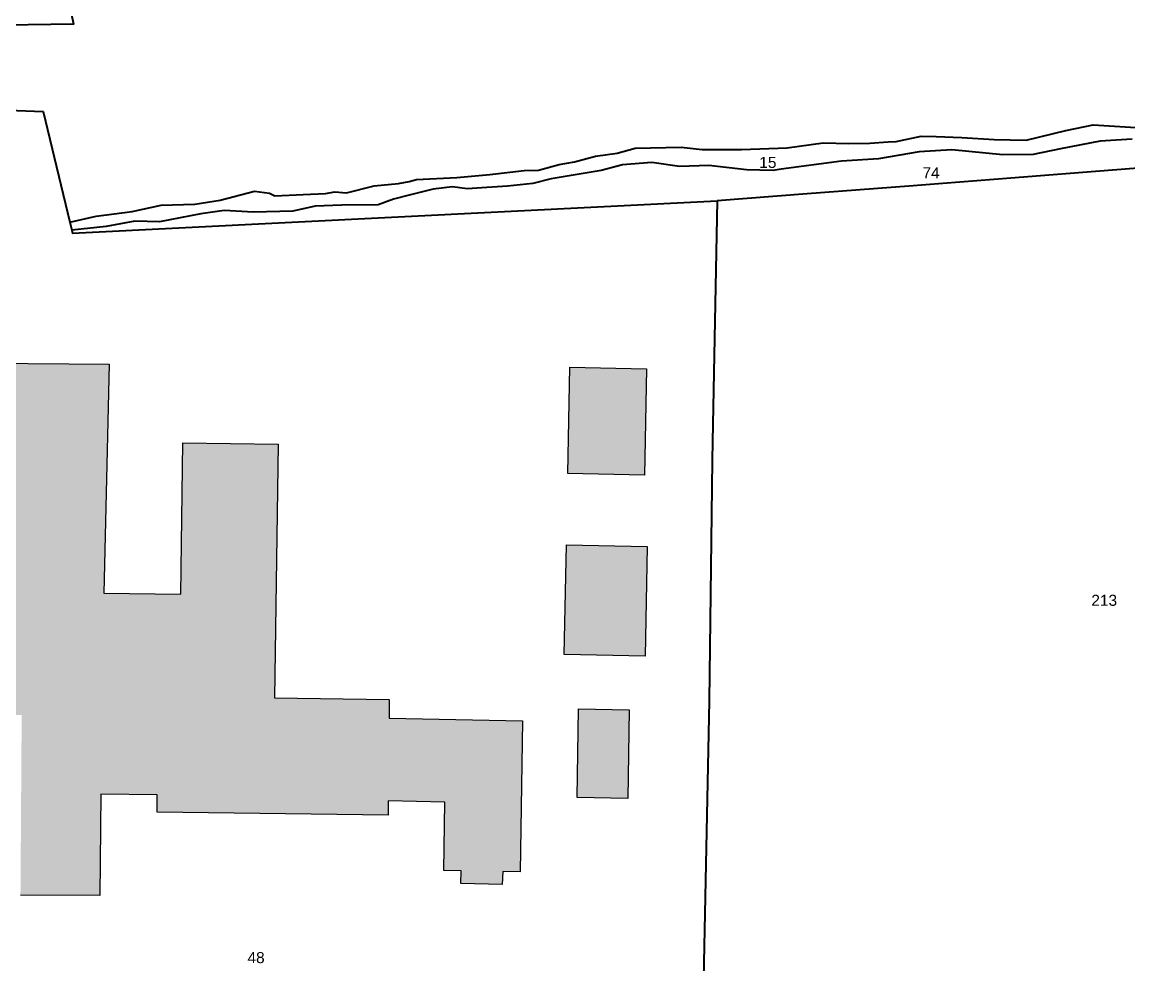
# Model space of a CAD drawing. Header units: metres. Extents: x 363857 to 365179, y 5807840 to 5809004.
# Drawn here: x 364227.2 to 364402.5, y 5808161.6 to 5808310.9 of the extents above; entities that cross this region are included whole.
import ezdxf

# ---------------------------------------------------------------- set-up
doc = ezdxf.new("R2010")
doc.units = ezdxf.units.M
doc.header["$LTSCALE"] = 0.5
doc.layers.add('Flurstücksgrenze', color=5, linetype='CONTINUOUS')
doc.layers.add('Stk.Gebäude', color=202, linetype='CONTINUOUS')
doc.styles.add('TA  11.0401.0000', font='Arial.ttf')

msp = doc.modelspace()

# ---------------------------------------------------------------- hatches: boundary and pattern name
at = {"layer": 'Stk.Gebäude', "lineweight": 18, "true_color": 0xffffff}
for points in [[(364303.231, 5808174.342), (364296.661, 5808174.503), (364296.722, 5808176.5), (364293.982, 5808176.534), (364294.146, 5808187.373), (364285.173, 5808187.55), (364285.16, 5808185.287), (364248.551, 5808185.767), (364248.569, 5808188.519), (364239.643, 5808188.638), (364239.478, 5808172.56), (364226.918, 5808172.662), (364227.109, 5808201.169), (364220.965, 5808201.268), (364220.971, 5808201.667), (364221.32, 5808201.662), (364221.695, 5808256.87), (364240.969, 5808256.704), (364240.122, 5808220.464), (364252.312, 5808220.304), (364252.631, 5808244.255), (364267.714, 5808244.028), (364267.173, 5808203.888), (364285.306, 5808203.643), (364285.318, 5808200.657), (364306.418, 5808200.254), (364306.041, 5808176.337), (364303.3, 5808176.388)], [(364313.614, 5808239.38), (364313.946, 5808256.217), (364326.093, 5808255.954), (364325.762, 5808239.115)], [(364313.036, 5808210.754), (364313.395, 5808228.115), (364326.174, 5808227.853), (364325.84, 5808210.491)], [(364315.083, 5808188.1), (364315.31, 5808202.121), (364323.327, 5808202.003), (364323.104, 5808187.97)]]:
    msp.add_hatch(color=7, dxfattribs=at).paths.add_polyline_path(points, flags=0)
at = {"layer": 'Stk.Gebäude', "lineweight": 18}
msp.add_hatch(color=11, dxfattribs=at).paths.add_polyline_path([(364303.231, 5808174.342), (364296.661, 5808174.503), (364296.722, 5808176.5), (364293.982, 5808176.534), (364294.146, 5808187.373), (364285.173, 5808187.55), (364285.16, 5808185.287), (364248.551, 5808185.767), (364248.569, 5808188.519), (364239.643, 5808188.638), (364239.478, 5808172.56), (364226.918, 5808172.662), (364227.109, 5808201.169), (364220.965, 5808201.268), (364220.971, 5808201.667), (364221.32, 5808201.662), (364221.695, 5808256.87), (364240.969, 5808256.704), (364240.122, 5808220.464), (364252.312, 5808220.304), (364252.631, 5808244.255), (364267.714, 5808244.028), (364267.173, 5808203.888), (364285.306, 5808203.643), (364285.318, 5808200.657), (364306.418, 5808200.254), (364306.041, 5808176.337), (364303.3, 5808176.388)], flags=0)
at = {"layer": 'Stk.Gebäude', "lineweight": 18, "true_color": 0xb3b3b3}
for points in [[(364313.614, 5808239.38), (364313.946, 5808256.217), (364326.093, 5808255.954), (364325.762, 5808239.115)], [(364313.036, 5808210.754), (364313.395, 5808228.115), (364326.174, 5808227.853), (364325.84, 5808210.491)]]:
    msp.add_hatch(color=253, dxfattribs=at).paths.add_polyline_path(points, flags=0)
at = {"layer": 'Stk.Gebäude', "lineweight": 18, "true_color": 0xcccccc}
msp.add_hatch(color=254, dxfattribs=at).paths.add_polyline_path([(364315.083, 5808188.1), (364315.31, 5808202.121), (364323.327, 5808202.003), (364323.104, 5808187.97)], flags=0)

# ---------------------------------------------------------------- linework, layer by layer
at = {"layer": 'Flurstücksgrenze', "color": 7, "linetype": 'Continuous', "lineweight": 40}
for p, q in [((364386.2, 5808292.193), (364392.46, 5808293.72)), ((364392.46, 5808293.72), (364396.79, 5808294.608)), ((364396.79, 5808294.608), (364404.392, 5808294.156)), ((364348.333, 5808290.972), (364354.053, 5808291.766)), ((364354.053, 5808291.766), (364358.107, 5808291.662)), ((364358.107, 5808291.662), (364361.438, 5808291.686)), ((364361.438, 5808291.686), (364364.327, 5808291.904)), ((364364.327, 5808291.904), (364365.587, 5808291.974)), ((364365.587, 5808291.974), (364369.586, 5808292.817)), ((364369.586, 5808292.817), (364371.957, 5808292.762)), ((364371.957, 5808292.762), (364376.032, 5808292.602)), ((364376.032, 5808292.602), (364381.154, 5808292.259)), ((364381.154, 5808292.259), (364386.2, 5808292.193)), ((364397.922, 5808292.043), (364391.63, 5808290.826)), ((364402.997, 5808292.339), (364397.922, 5808292.043)), ((364317.968, 5808289.621), (364321.401, 5808290.104)), ((364321.401, 5808290.104), (364324.298, 5808290.901)), ((364324.298, 5808290.901), (364331.573, 5808291.059)), ((364331.573, 5808291.059), (364334.898, 5808290.704)), ((364334.898, 5808290.704), (364341.112, 5808290.696)), ((364341.112, 5808290.696), (364348.333, 5808290.972)), ((364369.246, 5808290.326), (364362.795, 5808289.212)), ((364374.449, 5808290.631), (364369.246, 5808290.326)), ((364382.52, 5808289.849), (364374.449, 5808290.631)), ((364387.307, 5808289.886), (364382.52, 5808289.849)), ((364391.63, 5808290.826), (364387.307, 5808289.886)), ((364308.938, 5808287.423), (364312.23, 5808288.332)), ((364312.23, 5808288.332), (364314.69, 5808288.765)), ((364314.69, 5808288.765), (364317.968, 5808289.621)), ((364322.254, 5808288.252), (364318.884, 5808287.358)), ((364326.892, 5808288.643), (364322.254, 5808288.252)), ((364331.317, 5808287.991), (364326.892, 5808288.643)), ((364335.957, 5808288.16), (364331.317, 5808287.991)), ((364341.91, 5808287.496), (364335.957, 5808288.16)), ((364356.968, 5808288.839), (364347.416, 5808287.598)), ((364362.795, 5808289.212), (364356.968, 5808288.839)), ((364415.998, 5808288.658), (364399.874, 5808287.407)), ((364289.62, 5808285.934), (364296.037, 5808286.249)), ((364296.037, 5808286.249), (364301.247, 5808286.723)), ((364301.247, 5808286.723), (364306.708, 5808287.398)), ((364306.708, 5808287.398), (364308.938, 5808287.423)), ((364318.884, 5808287.358), (364310.965, 5808286.04)), ((364346.135, 5808287.363), (364341.91, 5808287.496)), ((364347.416, 5808287.598), (364346.135, 5808287.363)), ((364399.874, 5808287.407), (364383.76, 5808286.158)), ((364278.535, 5808283.823), (364282.945, 5808284.946)), ((364282.945, 5808284.946), (364286.789, 5808285.297)), ((364286.789, 5808285.297), (364288.489, 5808285.64)), ((364288.489, 5808285.64), (364289.62, 5808285.934)), ((364295.347, 5808284.774), (364292.305, 5808284.429)), ((364297.658, 5808284.482), (364295.347, 5808284.774)), ((364299.963, 5808284.654), (364297.658, 5808284.482)), ((364304.059, 5808284.904), (364299.963, 5808284.654)), ((364308.083, 5808285.307), (364304.059, 5808284.904)), ((364310.965, 5808286.04), (364308.083, 5808285.307)), ((364367.636, 5808284.907), (364351.522, 5808283.658)), ((364383.76, 5808286.158), (364367.636, 5808284.907)), ((364258.559, 5808282.701), (364263.958, 5808284.128)), ((364263.958, 5808284.128), (364266.375, 5808283.8)), ((364266.375, 5808283.8), (364267.193, 5808283.36)), ((364267.193, 5808283.36), (364271.691, 5808283.566)), ((364271.691, 5808283.566), (364275.251, 5808283.739)), ((364275.251, 5808283.739), (364276.681, 5808284.005)), ((364276.681, 5808284.005), (364278.535, 5808283.823)), ((364285.993, 5808282.853), (364283.576, 5808281.94)), ((364288.497, 5808283.462), (364285.993, 5808282.853)), ((364292.305, 5808284.429), (364288.497, 5808283.462)), ((364351.522, 5808283.658), (364337.262, 5808282.552)), ((364244.609, 5808280.874), (364249.195, 5808281.904)), ((364249.195, 5808281.904), (364254.535, 5808282.041)), ((364254.535, 5808282.041), (364258.559, 5808282.701)), ((364259.199, 5808281.038), (364255.491, 5808280.515)), ((364263.808, 5808280.76), (364259.199, 5808281.038)), ((364273.57, 5808281.746), (364270.03, 5808280.96)), ((364277.834, 5808281.864), (364273.57, 5808281.746)), ((364283.576, 5808281.94), (364277.834, 5808281.864)), ((364234.711, 5808279.173), (364238.891, 5808280.144)), ((364238.891, 5808280.144), (364244.609, 5808280.874)), ((364245.034, 5808279.345), (364240.498, 5808278.503)), ((364248.948, 5808279.253), (364245.034, 5808279.345)), ((364255.491, 5808280.515), (364248.948, 5808279.253)), ((364270.03, 5808280.96), (364263.808, 5808280.76)), ((364240.498, 5808278.503), (364235.032, 5808277.919))]:
    msp.add_line(p, q, dxfattribs=at)
for points in [[(364113.703, 5808508.453), (364171.174, 5808550.331), (364235.273, 5808605.776), (364262.852, 5808634.505), (364285.874, 5808650.329), (364324.501, 5808579.55), (364329.06, 5808530.845), (364328.138, 5808489.633), (364332.095, 5808467.575), (364207.685, 5808430.422), (364218.4, 5808386.746), (364301.1, 5808403.655), (364305.858, 5808384.495), (364223.398, 5808368.173), (364235.339, 5808310.528), (364145.635, 5808309.202), (364113.703, 5808508.453)], [(364132.21, 5808020.955), (364132.321, 5808023.707), (364134.564, 5808157.01), (364136.917, 5808292.981), (364147.884, 5808294.003), (364196.011, 5808298.049), (364230.506, 5808296.71), (364234.711, 5808279.173), (364235.032, 5808277.919), (364235.137, 5808277.461), (364337.262, 5808282.552), (364336.535, 5808244.45), (364336.478, 5808241.441), (364336.02, 5808203.394), (364332.199, 5808017.055), (364223.772, 5808019.17), (364188.738, 5808019.484), (364132.21, 5808020.955)]]:
    msp.add_lwpolyline(points, close=True, dxfattribs=at)
at = {"layer": 'Stk.Gebäude', "color": 7, "linetype": 'Continuous', "lineweight": 25}
msp.add_lwpolyline([(364221.695, 5808256.87), (364240.969, 5808256.704), (364240.122, 5808220.464), (364252.312, 5808220.304), (364252.631, 5808244.255), (364267.714, 5808244.028), (364267.173, 5808203.888), (364285.306, 5808203.643), (364285.318, 5808200.657), (364306.418, 5808200.254), (364306.041, 5808176.337), (364303.3, 5808176.388), (364303.231, 5808174.342), (364303.231, 5808174.342), (364296.661, 5808174.503), (364296.722, 5808176.5), (364293.982, 5808176.534), (364294.146, 5808187.373), (364285.173, 5808187.55), (364285.16, 5808185.287), (364248.551, 5808185.767), (364248.569, 5808188.519), (364239.643, 5808188.638), (364239.478, 5808172.56), (364226.918, 5808172.662)], dxfattribs=at)
for points in [[(364313.614, 5808239.38), (364313.946, 5808256.217), (364326.093, 5808255.954), (364325.762, 5808239.115), (364313.614, 5808239.38)], [(364313.036, 5808210.754), (364313.395, 5808228.115), (364326.174, 5808227.853), (364325.84, 5808210.491), (364313.036, 5808210.754)], [(364315.083, 5808188.1), (364315.31, 5808202.121), (364323.327, 5808202.003), (364323.104, 5808187.97), (364315.083, 5808188.1)]]:
    msp.add_lwpolyline(points, close=True, dxfattribs=at)

# ---------------------------------------------------------------- texts
at = {"layer": 'Flurstücksgrenze', "color": 7, "lineweight": 35, "char_height": 1.75, "attachment_point": 7, "line_spacing_factor": 0.84, "style": 'TA  11.0401.0000'}
for s, insert in [('15', (364343.9315, 5808287.758)), ('74', (364369.7875, 5808286.133)), ('213', (364396.5262, 5808218.425)), ('48', (364262.8705, 5808161.851))]:
    msp.add_mtext(s, dxfattribs=dict(at, insert=insert))

doc.saveas('drawing.dxf')
